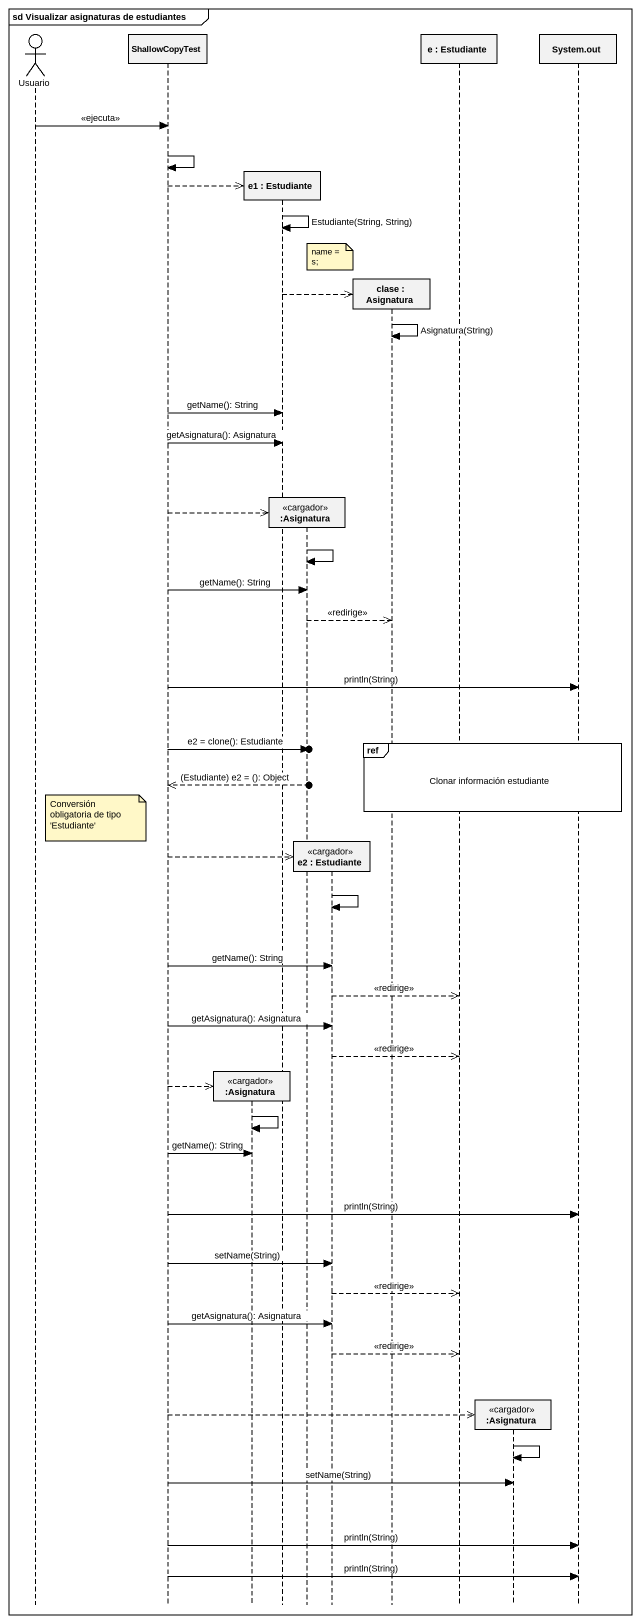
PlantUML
@startuml
mainframe sd Visualizar asignaturas de estudiantes
hide footbox
actor Usuario
participant ShallowCopyTest
participant ":Asignatura" as Asignatura <<cargador>>
participant "e1 : Estudiante" as e1
participant ":Asignatura" as Asignatura_2 <<cargador>>
participant "e2 : Estudiante" as e2 <<cargador>>
participant "clase : Asignatura" as clase
participant "e : Estudiante" as e
participant ":Asignatura" as Asignatura_3 <<cargador>>
participant "System.out" as System_out

Usuario -> ShallowCopyTest : <<ejecuta>>
ShallowCopyTest -> ShallowCopyTest
ShallowCopyTest -->> e1 **
e1 -> e1 : Estudiante(String, String)
note over e2 : name = s;
e1 -->> clase **
clase -> clase : Asignatura(String)
ShallowCopyTest -> e1 : getName(): String
ShallowCopyTest -> e1 : getAsignatura(): Asignatura
ShallowCopyTest -->> Asignatura_2 **
Asignatura_2 -> Asignatura_2
ShallowCopyTest -> Asignatura_2 : getName(): String
Asignatura_2 -->> clase : <<redirige>>
ShallowCopyTest -> System_out : println(String)
ref over clase, e, Asignatura_3, System_out : Clonar información estudiante
ShallowCopyTest ->o] : e2 = clone(): Estudiante
ShallowCopyTest <<--o] : (Estudiante) e2 = (): Object
note right of Usuario : Conversión obligatoria de tipo 'Estudiante'
ShallowCopyTest -->> e2 **
e2 -> e2
ShallowCopyTest -> e2 : getName(): String
e2 -->> e : <<redirige>>
ShallowCopyTest -> e2 : getAsignatura(): Asignatura
e2 -->> e : <<redirige>>
ShallowCopyTest -->> Asignatura **
Asignatura -> Asignatura
ShallowCopyTest -> Asignatura : getName(): String
ShallowCopyTest -> System_out : println(String)
ShallowCopyTest -> e2 : setName(String)
e2 -->> e : <<redirige>>
ShallowCopyTest -> e2 : getAsignatura(): Asignatura
e2 -->> e : <<redirige>>
ShallowCopyTest -->> Asignatura_3 **
Asignatura_3 -> Asignatura_3
ShallowCopyTest -> Asignatura_3 : setName(String)
ShallowCopyTest -> System_out : println(String)
ShallowCopyTest -> System_out : println(String)
@enduml
